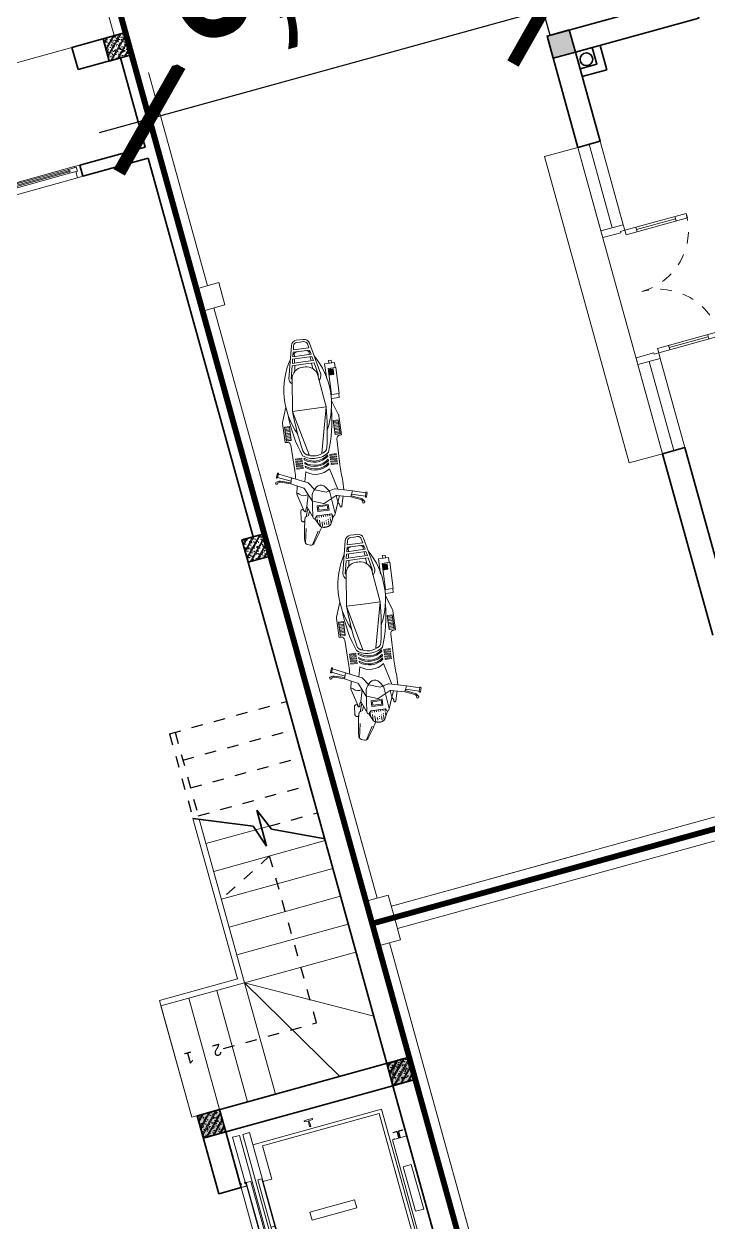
# Model space of a CAD drawing. Header units: metres. Extents: x 568336 to 569219, y 2065964 to 2066430.
# Drawn here: x 568538.59 to 568544.5, y 2066347.83 to 2066358.2 of the extents above; entities that cross this region are included whole.
import ezdxf

# ---------------------------------------------------------------- set-up
doc = ezdxf.new("R2010")
doc.units = ezdxf.units.M
for name, pattern in [('CENTER', [2, 1.25, -0.25, 0.25, -0.25]), ('DASHDOT2', [0.5, 0.25, -0.125, 0, -0.125]), ('HIDDEN', [0.375, 0.25, -0.125])]:
    doc.linetypes.add(name, pattern=pattern)
doc.layers.get('0').update_dxf_attribs({"linetype": 'CONTINUOUS'})
doc.layers.get('DEFPOINTS').update_dxf_attribs({"linetype": 'CONTINUOUS'})
for name, color, linetype, lineweight in [('-CENTER', 143, 'CENTER', 13), ('-CONCRETE', 1, 'CONTINUOUS', 35), ('-DIM', 9, 'CONTINUOUS', 13), ('-DOOR', 137, 'CONTINUOUS', 9), ('-FURNITURE', 46, 'CONTINUOUS', 9), ('-HATCH', 8, 'CONTINUOUS', 5), ('-LINE1', 7, 'CONTINUOUS', 18), ('-LINE2', 252, 'CONTINUOUS', 9), ('-STEEL1', 1, 'CONTINUOUS', 35), ('-TEXT', 7, 'CONTINUOUS', 15), ('-WALL', 4, 'CONTINUOUS', 35), ('text', 7, 'CONTINUOUS', 13)]:
    doc.layers.add(name, color=color, linetype=linetype, lineweight=lineweight)
doc.layers.add('-RANH GIOI LO DAT', color=12, linetype='CONTINUOUS')
doc.layers.add('1-NETMANH', color=8, linetype='CONTINUOUS')
doc.styles.add('KTHUOC', font='', dxfattribs={"width": 0.8})
doc.styles.add('vnavanth', font='', dxfattribs={"width": 0.8})
doc.styles.get('KTHUOC').set_extended_font_data('.VnArial NarrowH')
doc.styles.get('vnavanth').set_extended_font_data('.VnAvantH')
doc.dimstyles.new('tien', dxfattribs={"dimscale": 0, "dimtxt": 1.5, "dimasz": 0.75, "dimexe": 0.45, "dimexo": 0, "dimgap": 0.25, "dimtad": 1, "dimzin": 1, "dimtxsty": 'KTHUOC', "dimblk1": 'ARCHTICK', "dimblk2": 'ARCHTICK', "dimsah": 1, "dimcen": 1, "dimdle": 0.45, "dimclrd": 37, "dimclre": 37, "dimclrt": 7, "dimaunit": 1, "dimadec": 0, "dimazin": 0, "dimtfac": 1, "dimtix": 1, "dimtofl": 0, "dimtmove": 2, "dimatfit": 3, "dimldrblk": 'ARCHTICK', "dimfxl": 1, "dimtfill": 1, "dimtolj": 1, "dimtzin": 1, "dimarcsym": 0})

# ---------------------------------------------------------------- blocks, each defined once
blk = doc.blocks.new('M30-T1')
at = {"layer": '-LINE1', "ltscale": 10}
blk.add_lwpolyline([(203999.4457063675, -883553.7948188782), (204199.4457066059, -883553.7948191166), (204199.4457066059, -883353.7948191166), (203999.4457068443, -883353.7948188782)], close=True, dxfattribs=at)
at = {"layer": '-LINE1'}
for points in [[(203999.4457063675, -883453.7948188782), (199899.4457063675, -883453.7948186398)], [(204099.4457066059, -886858.2799303532), (204099.4457066059, -883553.7948188782)]]:
    blk.add_lwpolyline(points, dxfattribs=at)
at = {"layer": '-RANH GIOI LO DAT', "linetype": 'HIDDEN', "ltscale": 10, "const_width": 50.00000000000001}
blk.add_lwpolyline([(204199.4457058907, -903241.9539942741), (204199.4457066059, -883353.7948191166), (195199.4457066059, -883353.7948186398), (195199.4457066059, -903938.4568865299)], close=True, dxfattribs=at)
blk = doc.blocks.new('*U45')
for p, q in [((-1110.000000000007, 450.0000000000036), (-1150.000000000007, 450.0000000000036)), ((-1130.000000000007, 100), (-1130.000000000007, 450.0000000000036)), ((-89.99999999999997, 450.0000000000036), (-49.99999999999996, 450.0000000000036)), ((-70, 100), (-69.99999999999997, 450.0000000000036)), ((-1110.000000000007, 100), (-1150.000000000007, 100)), ((-90, 100), (-50, 100))]:
    blk.add_line(p, q)
for points in [[(-1150.000000000007, 0), (-1110.000000000007, 0), (-1110.000000000007, 550.0000000000036), (-1150.000000000007, 550.0000000000036)], [(-50, 0), (-90, 0), (-89.99999999999997, 550.0000000000036), (-49.99999999999996, 550.0000000000036)], [(-1200.000000000007, -200.0526511982753), (-1140.000000000007, -200.0526511982753), (-1140.000000000007, -40), (-1150.000000000007, -40), (-1150.000000000007, 0), (-1200.000000000007, 0)], [(0, -200.0526511982753), (-60, -200.0526511982753), (-60, -40), (-50, -40), (-50, 0), (0, 0)]]:
    blk.add_lwpolyline(points, close=True)
at = {"linetype": 'HIDDEN', "ltscale": 0.1}
for centre, radius, start, end in [((-1150.000000000894, -9.604186855958593e-10), 550.0000000010929, 7.0167092985349e-15, 89.99996073224847), ((-49.99999999985441, -2.328580127074637e-10), 550.0000000003703, 90.00003926775153, 180)]:
    blk.add_arc(centre, radius, start, end, dxfattribs=at)
blk = doc.blocks.new('A$C5C575821')
at = {"layer": '-CONCRETE'}
h = blk.add_hatch(color=256, dxfattribs=at)
h.dxf.hatch_style = 1
h.paths.add_polyline_path([(-0.00237559899687767, 200.0000000000146), (-0.00237559899687767, 1.455191522836685e-11), (199.9976244010031, 1.455191522836685e-11), (199.9976244010031, 200.0000000000146)])
blk.add_lwpolyline([(-0.00237559899687767, 1.455191522836685e-11), (199.9976244010031, 1.455191522836685e-11), (199.9976244010031, 200.0000000000146), (-0.00237559899687767, 200.0000000000146)], close=True, dxfattribs=at)
blk = doc.blocks.new('A$C49AC32B8')
h = blk.add_hatch()
h.set_pattern_fill('ANSI31', color=256, scale=100, angle=404.9999999999999, style=0)
h.set_pattern_definition([(90, (1628.178583184657, -139081.3939594029), (-12.5, 1.419760918143566e-15), [])])
h.paths.add_polyline_path([(-545.4389741411724, -149.292006695312), (-545.4389741411724, -106.7108410141846), (-667.4265335844539, -106.7108410141846), (-667.4265335844539, -149.292006695312)])
h.paths.add_polyline_path([(-545.4389741411724, 276.2662267598025), (-545.4389741411724, 318.84739244093), (-667.4265335844539, 318.84739244093), (-667.4265335844539, 276.2662267598025)])
h = blk.add_hatch()
h.set_pattern_fill('ANSI31', color=256, scale=150, angle=315, style=0)
h.set_pattern_definition([(2.19715477805175e-15, (1485.970044401409, -142180.9177466815), (1.685552167365288e-15, 18.75), [])])
edge = h.paths.add_edge_path()
edge.add_arc((142.4224115581892, 0.6785372878184717), 10, 291.0633923268034, 432.0495413373955)
edge.add_arc((142.4224115582474, 168.8768484580614), 10, 287.9504586626045, 428.9366076731966)
edge.add_arc((203.6383034269384, 62.78106710705833), 30.00000000000001, 298.7341714601648, 336.6847551905135)
edge.add_arc((203.6383034269384, 106.7743186388507), 30.00000000000001, 383.3152448094864, 421.2658285398352)
edge.add_line((152.140649993642, 3.03562059394244), (218.0606998045405, 36.47527909896962))
edge.add_line((152.1406499937002, 166.5197651519375), (218.0606998045405, 133.0801066469685))
edge.add_line((145.5043569476984, 10.19177083989416), (128.8174500554742, 17.6987576528154))
edge.add_line((128.8174500554742, 17.6987576528154), (128.8174500554742, 82.08632680154915))
edge.add_line((128.8174500554742, 146.4738959502829), (128.8174500554742, 82.08632680154915))
edge.add_line((145.5043569477566, 159.3636149059857), (128.8174500554742, 146.4738959502829))
edge.add_arc((152.5525625419978, 84.79817839308453), 85.62828520288406, 336.6847551905135, 359.9862926856208)
edge.add_arc((152.5525625419978, 84.75720735282448), 85.62828520288406, 360.0137073143792, 383.3152448094864)
for points in [[(-244.159068062756, 438.0154885223419, 0.9999999999999999), (-248.2430734565423, 447.1435167838754), (-248.2430734565423, 447.1435167838172), (-280.1911723719968, 432.8494979058269), (-280.191172372055, 432.8494979057687, 0.9999999999999999), (-276.1071669782104, 423.7214696442352)], [(-9.5493933444086, -301.3492301631959), (-41.6831618892902, -188.5098808552029), (6.508197082061088, -167.3083462980467), (6.50819708200288, -167.3083462980467), (-21.32710195719847, -52.13001471579264), (-21.32710195714026, -52.13001471590906, -0.2138118228335009), (-21.1106249995355, -43.95429530206093), (-21.1106249994773, -43.95429530194451), (32.24943819522741, 67.1463459651095), (32.24943819522741, 67.14634596525502, 0.2018820073483003), (32.63213920601993, 74.89595198751704), (32.63213920601993, 74.89595198757524), (0.3335099903924856, 163.635706436773), (0.3335099904506933, 163.6357064366857, 0.2018820073578288), (-4.941006723529426, 169.3262535986833), (-4.941006723471219, 169.3262535986541), (-117.2313022529415, 220.1350949946027), (-117.2313022528833, 220.1350949945445, -0.2138118228338068), (-122.6523843629111, 226.2589107138156), (-122.6523843629693, 226.2589107138447), (-175.3645126568445, 332.3828169244916), (-175.3645126568445, 332.3828169244916), (-225.9093191228749, 317.6473262168984), (-277.909165306628, 433.8704992542444)], [(-184.9648569262645, 329.5839975469389), (-210.7405260885425, 417.99816950694), (-210.7405260886007, 417.998169507202, -0.1192456420777983), (-211.3935427420947, 432.0919050858174), (-211.3935427420365, 432.0919050861376), (-207.3890161612944, 452.7946925294927)], [(-199.4700898697774, 441.0775953799712, 2.50980799952919), (-207.4947705015366, 452.2479588310925)], [(-199.4700898698356, 441.0775953800003), (-201.1160760876664, 432.5680994097311), (-201.1160760876664, 432.5680994094109, 0.1192456420777983), (-200.4630594342307, 418.4743638307955), (-200.4630594341725, 418.4743638305335), (-175.3645126568445, 332.3828169245207)], [(-839.1161323166743, 283.8315398601808), (-712.0490552992269, 328.9422595075557), (-712.0490552989941, 328.942259507643, -0.0854912519851607), (-702.0123332152434, 330.6709983080909), (-535.1100028215733, 330.6709983080909), (-535.1100028215733, 315.4303194140484), (-535.1100028215733, 315.4303194140484, 0.3895943333915547), (-507.6503770142735, 285.5380712724109), (-507.6503770143318, 285.5380712724109), (-284.794791265711, 280.8480463859269), (-284.7947912656527, 280.8480463859269, 0.03866847091787411), (-280.1616323773342, 280.8133793471025), (-280.1616323779745, 280.813379346986, 0.005074925713458879), (-209.8619974894391, 282.9773453654016)], [(-225.9093191228749, 317.6473262168984), (-162.9714295322483, 181.6710258228813), (-162.9714295321901, 181.6710258228231, 0.2138118228338068), (-157.5503474221041, 175.5472101035521), (-157.5503474222205, 175.5472101035812), (-95.35288718822994, 131.7055302272311), (-61.19221527737682, 37.84985551873615), (-80.65734545330633, -35.71457651995661), (-80.65734545336454, -35.71457652010213, 0.2138118228335009), (-80.8738224109693, -43.89029593395026), (-80.8738224110275, -43.89029593380474), (-41.6831618892902, -188.5098808552029)], [(-1029.577840318467, 202.1950865371145, 0.2183083330708893), (-1078.936857682973, 224.1723392448439), (-1078.936857682973, 224.1723392448439), (-1359.84450721895, 164.1840616499067), (-1359.844507219183, 164.1840616498775, 0.3538507973820654), (-1399.402375822741, 115.2865986083161), (-1399.402375822741, 84.7776928729545), (-1399.402375822741, 54.26878713759288, 0.3538507973820654), (-1359.844507219183, 5.371324096031458), (-1359.844507218892, 5.37132409597325), (-1078.936857682973, -54.61695349893489), (-1078.936857682973, -54.61695349893489, 0.2183083330708886), (-1029.577840318467, -32.63970079120554)], [(-593.7887365464412, 213.8443021384992, 0.2596598202058564), (-1245.081638271717, 188.6918557643476, 0.2596598202058564)], [(-402.7283814856492, 141.0837093855771, 0.3656845949585406), (-444.3441294179938, 190.3757403567834, 0.03571140310171705), (-794.4215751944284, 230.8127666064356), (-1072.863570921909, 196.9273672645322)], [(-765.275329157681, -103.7192062937429, 0.08051368885980273), (-402.7283814896073, -28.09464289808602), (-402.7283814852417, -28.09464289593234, 0.2011014502545712), (-366.2084507265536, 84.77769287321644), (-366.2084507265536, 84.77769287269257, 0.2011014502545712), (-402.7283814852417, 197.6500286418413), (-402.7283814896073, 197.650028643995, 0.08051368885980273), (-765.275329157681, 273.2745920396519)], [(-74.82972412576783, -66.19395128435644), (-259.4347668316041, -17.68836589147759), (-259.4347668309638, -17.68836589069178, 0.3366814697980669), (-259.4347668309638, 187.2437516366008), (-259.4347668316041, 187.2437516373575), (-175.7307194271416, 209.2372668718563)], [(-149.0084485098778, 279.3208638191682), (-78.08440959695145, 290.7099822685814), (73.50306051949156, 248.6645865442515, -1.090750680407592), (73.50306051949156, 233.6645865442515, 0.1743998105966915), (37.90123791768565, 219.8475148995749), (146.0164180370339, 178.2086820094373), (146.0164180370339, 178.2086820094373, -0.7066395085949505), (145.5043569477566, 159.3636149060148)], [(-64.00588333574706, 196.0517861466033, 0.3300081448799674), (-78.08440959636937, 272.1447489533275), (-78.08440959695145, 272.1447489538805, -0.7520152032123842), (-78.08440959695145, 290.7099822686105)], [(231.595225021505, 117.688358789379, 0.02427356090685839), (362.0954215740494, 200.5508618512067), (362.0954215572856, 200.5508618393324, 0.338505915077381), (372.9953940612904, 235.327339032443), (372.9953940612904, 235.3273390324139), (372.9953940612904, 235.327339032443), (364.1901978115493, 259.519416902458), (364.1901978116657, 259.5194169021961, 0.3385059150852406), (333.4864457959484, 279.1533767361361), (333.4864457957156, 279.153376736107, 0.03261255327653435), (128.1956704928598, 248.322794345946), (128.1956704932672, 248.3227943460333), (126.992315634765, 238.3752921921368), (52.51120247578365, 214.2207206594576)], [(159.8681022348756, 254.8789591541681, 0.6717681288467189), (145.1963268186955, 286.0945252760248), (145.1963268186955, 286.0945252760539), (69.65256078893435, 278.6991427001885), (69.65256078910897, 278.6991427002176, 0.7345421810748096), (70.7772663308715, 249.8378046483958)], [(-1280.337645180087, 160.711920374375, 0.1128449918186311), (-1300.029146350076, 120.7273152418893)], [(-1074.585206339281, 204.6506825882061), (-1072.863570921909, 196.9273672645613), (-1072.863570921618, 196.9273672645613, 0.3791726374951046), (-1160.783054605388, 97.65974351174009)], [(-414.5235872621124, -3.783458088862972, 0.3158788919891962), (-414.5235872621124, 173.3388438348302)], [(136.7749210996262, 181.7678967857901), (-58.42561328233569, 160.4536910950665), (-58.42561328152078, 160.4536910954157, 0.1148743773105328), (-118.0558324951271, 115.6357831898604), (-118.0558324946032, 115.6357831904716, 0.3636282567077921), (-118.0558324946032, 51.40330409635135), (-118.0558324950689, 51.40330409687522, 0.1174189023891587), (-56.91118434796226, 5.925817995313992)], [(152.140649993642, 3.03562059394244), (218.0606998045405, 36.47527909896962), (218.0606998043659, 36.47527909888231, 0.1671209598217696), (231.1885365830094, 50.90737126102249), (231.1885366118804, 50.90737124923544, 0.1020239280746679), (238.1808452944097, 84.77769287347837), (238.1808452944097, 84.77769287240153, 0.1020239280746679), (231.1885366118804, 118.6480144966736), (231.1885365830094, 118.6480144848574, 0.1671209598217697), (218.0606998043659, 133.0801066470267), (218.0606998045405, 133.0801066469685), (152.1406499937002, 166.5197651519375)], [(-1300.029146350076, 48.8280705039906, 0.1128449918186311), (-1280.337645180087, 8.843465371533966)], [(-1072.863570921618, -27.37198151865232, -0.3791726374951045), (-1160.783054605388, 71.89564223416892, 0.3791726374951045), (-1072.863570921618, -27.37198151865232), (-1072.863570921909, -27.37198151865232), (-1074.585206339281, -35.0952968422971)], [(-1072.863570921909, -27.37198151862322), (-794.4215751944284, -61.25738086052661), (-794.4215751947195, -61.25738086055571, 0.03571140310171787), (-444.3441294179938, -20.82035461087435), (-444.3441294187505, -20.82035461101987, 0.3656845949585406), (-402.7283814856492, 28.47167636033191)], [(-16.69012869455037, -71.31712110301669), (146.0164180369757, -8.653296263557422), (146.0164180369757, -8.653296263557422, 0.7066395085950298), (145.5043569477566, 10.19177083986506)], [(-1245.081638271658, -19.13647001846766, 0.2596598202058599), (-593.7887365464412, -44.28891639259018)], [(37.90123791774386, -50.29212915366588, 0.1743998105964548), (73.50306051949156, -64.1092007983425), (73.50306051949156, -64.1092007983425, -1.090750680407592), (73.50306051949156, -79.1092007983425), (73.50306051949156, -79.1092007983425), (-9.259304346662248, -102.0647681629234)], [(-61.17117457676795, -116.5961068007928), (-135.9304356086359, -117.2406186906919), (-135.9304356063658, -117.2406186908374, 0.01041692167366446), (-280.1616323779745, -111.2579936011061), (-280.1616323773342, -111.2579936011934, 0.03866847091787422), (-284.7947912656527, -111.2926606400179), (-284.794791265711, -111.2926606400179), (-507.6503770143318, -115.9826855265019), (-507.6503770142735, -115.9826855265019, 0.3895943333915547), (-535.1100028215733, -145.8749336681394), (-535.1100028215733, -145.8749336681394), (-535.1100028215733, -161.1156125621819), (-702.0123332152434, -161.1156125621819, -0.0854912519851608), (-712.0490552989941, -159.386873761734), (-712.0490552992269, -159.3868737616467), (-839.1161323166743, -114.2761541142718)], [(-2.645139715255937, -171.3353086117022), (34.44108641191269, -255.6327745035414), (34.44108641173807, -255.632774503134, 0.1192456420859139), (43.00012523776968, -266.8489533404827), (43.00012523776968, -266.8489533405409), (59.37526582679129, -280.1341485498015)], [(6.508197082061088, -167.3083462980467), (42.62017444285448, -249.3913322945773), (42.62017444267985, -249.3913322941698, 0.1192456420859139), (51.17921326865326, -260.6075111315185), (51.17921326871146, -260.6075111315768), (57.90991043866961, -266.0681436868217)], [(-11.95379919224069, -302.0339436207323, 0.9999999999999999), (-9.21494536238606, -311.6515670121189), (-9.21494536238606, -311.6515670121189), (24.44673650743789, -302.0655786075986), (24.4467365074961, -302.0655786075986, 0.9999999999999999), (21.70788267764146, -292.447955216212)], [(58.94281965497066, -279.7833038178687, 2.509807999542432), (57.90991043866961, -266.0681436867926)]]:
    blk.add_lwpolyline(points, format="xyb")
for points in [[(-276.1071669782687, 423.7214696442643), (-244.159068062756, 438.0154885222837)], [(-196.8357528106717, 326.1232369223544), (-246.441075128183, 436.9944871738953)], [(-402.7283814856492, 28.47167636033191), (-794.4215751944284, -61.25738086052661), (-794.4215751944284, -61.25738086052661), (-794.4215751944284, 84.7776928729545), (-794.4215751944284, 230.8127666064356), (-794.4215751944284, 230.8127666064356), (-402.7283814856492, 141.0837093855771)], [(37.90123791768565, 219.8475148995458), (-61.08615448823548, 194.7306742966284)], [(81.54344864320592, 203.0394152659392), (117.9918543671083, 217.4488701617338), (126.992315634765, 238.3752921921368)], [(227.0600909732457, 252.5364712025439), (352.1614275738539, 274.5330976555524)], [(263.4590867581137, 152.5310521924221), (373.4314294268552, 216.0942478524921)], [(-1261.95474663921, 150.8000162802455), (-1289.092979644978, 148.0599104591929)], [(-1205.695137299335, 156.4804628667298), (-1241.95474663921, 152.8193856477556)], [(-1074.760005124524, 204.6133540281844), (-1185.695137299335, 180.922979220235), (-1185.695137299335, 84.7776928729545), (-1185.695137299335, -11.36759347432599), (-1074.760005124524, -35.0579682822754)], [(-1136.037692900194, 163.51366833875), (-1185.695137299335, 158.499832234269)], [(145.5043569477566, 159.3636149059857), (128.8174500554742, 146.4738959502829), (128.8174500554742, 82.08632680154915), (128.8174500554742, 17.6987576528154), (145.5043569476984, 10.19177083989416)], [(-1261.95474663921, 18.75536946566353), (-1289.092979644978, 21.4954752867161)], [(-1205.695137299335, 13.07492287917921), (-1241.95474663921, 16.73600009815345)], [(-1136.037692900194, 6.041717407159013), (-1185.695137299335, 11.05555351164003)], [(-58.42561328233569, 6.379570338012854), (131.2681746335875, -14.33334638989254)], [(-1121.193398937321, -185.0864796404094), (-1164.502061909909, -185.0864796404094), (-1164.502061909909, -99.16178400161516), (-1030.890493620216, -99.16178400161516)], [(37.90123791768565, -50.29212915363678), (-21.1106249994773, -43.95429530194451)], [(-858.5580480475619, -115.6734909612751), (-858.5580480475619, -185.0864796404094), (-892.0294821686985, -185.0864796404094)], [(-13.96330759194097, -176.3146769566119), (19.30347682975116, -293.1326686736611)], [(-11.95379919224069, -302.0339436207614), (21.70788267758326, -292.4479552161829)]]:
    blk.add_lwpolyline(points)
for points in [[(-667.4265335844539, 318.84739244093), (-667.4265335844539, 276.2662267598025), (-545.4389741411724, 276.2662267598025), (-545.4389741411724, 318.84739244093)], [(-381.7948602306715, 206.9338385699193), (-381.7948602306715, 261.7011481823101), (-372.9670849182003, 261.7011481823101), (-372.9670849182003, 206.9338385699193)], [(-361.7948602306715, 206.9338385699193), (-361.7948602306715, 261.7011481823101), (-352.9670849182003, 261.7011481823101), (-352.9670849182003, 206.9338385699193)], [(-341.7948602306715, 206.9338385699193), (-341.7948602306715, 261.7011481823101), (-332.9670849182003, 261.7011481823101), (-332.9670849182003, 206.9338385699193)], [(-321.7948602306715, 206.9338385699193), (-321.7948602306715, 261.7011481823101), (-312.9670849182003, 261.7011481823101), (-312.9670849182003, 206.9338385699193)], [(-301.7948602306715, 206.9338385699193), (-301.7948602306715, 261.7011481823101), (-292.9670849182003, 261.7011481823101), (-292.9670849182003, 206.9338385699193)], [(-1261.95474663921, 164.6376177432066), (-1300.029146350251, 156.5067688222443), (-1300.029146350251, 84.7776928729545), (-1300.029146350251, 13.04861692366467), (-1300.029146350251, 13.04861692366467), (-1261.95474663921, 4.91776800270236), (-1261.95474663921, 84.7776928729545)], [(-1241.95474663921, 168.9086497135977), (-1241.95474663921, 84.7776928729545), (-1241.95474663921, 0.6467360323113098), (-1241.95474663921, 0.646736032282206), (-1205.695137299335, -7.096561503934936), (-1205.695137299335, -7.096561503934936), (-1205.695137299335, 84.7776928729545), (-1205.695137299335, 176.6519472498439), (-1205.695137299335, 176.6519472498439)], [(94.89089080263511, 131.9951299828645), (94.89089080263511, 34.83813145021486), (44.47260841165553, 34.83813145021486), (44.47260841165553, 131.9951299828645)], [(84.89089080263511, 121.9951299828645), (84.89089080263511, 44.83813145027307), (54.47260841165553, 44.83813145021486), (54.47260841165553, 121.9951299828354)], [(-1160.783054605388, 84.7776928729254), (-1160.783054605388, 97.65974351174009)], [(-1160.783054605388, 84.77769287298361), (-1160.783054605388, 71.89564223416892)], [(-381.7948602306715, -37.37845282401031), (-381.7948602306715, -92.14576243640113), (-372.9670849182003, -92.14576243640113), (-372.9670849182003, -37.37845282401031)], [(-361.7948602306715, -37.37845282401031), (-361.7948602306715, -92.14576243640113), (-352.9670849182003, -92.14576243640113), (-352.9670849182003, -37.37845282401031)], [(-341.7948602306715, -37.37845282401031), (-341.7948602306715, -92.14576243640113), (-332.9670849182003, -92.14576243640113), (-332.9670849182003, -37.37845282401031)], [(-321.7948602306715, -37.37845282401031), (-321.7948602306715, -92.14576243640113), (-312.9670849182003, -92.14576243640113), (-312.9670849182003, -37.37845282401031)], [(-301.7948602306715, -37.37845282401031), (-301.7948602306715, -92.14576243640113), (-292.9670849182003, -92.14576243640113), (-292.9670849182003, -37.37845282401031)], [(-1164.502061909909, -135.36604006989), (-1164.502061909909, -160.7762134565164), (-1188.362174022855, -160.7762134565164), (-1188.362174022855, -135.36604006989)], [(-892.0294821686985, -190.35885172505), (-892.0294821686985, -123.4704870539026), (-1121.193398937321, -123.4704870539026), (-1121.193398937321, -190.35885172505)], [(-1110.542459351738, -130.475840632851), (-1110.542459351738, -138.1656926211035), (-1063.159178563248, -138.1656926211035), (-1063.159178563248, -130.475840632851)], [(-1110.542459351738, -144.5738275319636), (-1110.542459351738, -152.2636795202161), (-1063.159178563248, -152.2636795202161), (-1063.159178563248, -144.5738275319636)], [(-1110.542459351738, -159.3126166602779), (-1110.542459351738, -167.0024686485303), (-1063.159178563248, -167.0024686485303), (-1063.159178563248, -159.3126166602779)], [(-667.4265335844539, -149.292006695021), (-667.4265335844539, -106.7108410138935), (-545.4389741411724, -106.7108410138935), (-545.4389741411724, -149.292006695021)]]:
    blk.add_lwpolyline(points, close=True)
for points in [[(-1379.402375822741, 115.2865986083161), (-1379.402375822741, 84.7776928729545), (-1379.402375822741, 54.26878713759288), (-1379.402375822741, 54.26878713759288, 0.3538507973820654), (-1355.667654660618, 24.93030931266185), (-1355.667654660443, 24.93030931263274), (-1320.029146350251, 17.31964889405572), (-1320.029146350251, 17.31964889408482), (-1320.029146350251, 84.7776928729545), (-1320.029146350251, 152.2357368518242), (-1320.029146350251, 152.2357368518533), (-1355.667654660501, 144.6250764332472), (-1355.667654660618, 144.6250764332472, 0.3538507973820654)], [(-366.497982140776, 187.2437516373866), (-379.290811436862, 187.2437516373866), (-379.2908114365709, 187.2437516370082, -0.3639376103180927), (-379.2908114365709, -17.68836589112834), (-379.290811436862, -17.68836589147759), (-366.497982140776, -17.68836589147759), (-366.4979821401939, -17.68836589069178, 0.3366814697980669)], [(-328.9318847626273, 187.2437516373866), (-341.7247140586551, 187.2437516373866), (-341.724714058364, 187.2437516370082, -0.3639376103180927), (-341.724714058364, -17.68836589112834), (-341.7247140587133, -17.68836589147759), (-328.9318847626273, -17.68836589147759), (-328.9318847620452, -17.68836589069178, 0.3366814697980669)], [(-310.7327410916623, 187.2437516373866), (-297.9399117956345, 187.2437516373866), (-297.9399117949943, 187.2437516366008, -0.3366814697980669), (-297.9399117949943, -17.68836589069178), (-297.9399117956345, -17.68836589147759), (-310.7327410916623, -17.68836589147759), (-310.7327410913713, -17.68836589112834, 0.3639376103180927)]]:
    blk.add_lwpolyline(points, format="xyb", close=True)
blk = doc.blocks.new('M31-T1')
at = {"layer": '-CONCRETE'}
blk.add_circle((201748.5431418419, -954143.2818973064, 5.665168574990761e-09), 55, dxfattribs=at)
at = {"layer": '-DOOR'}
blk.add_line((198283.3218111992, -953868.6390688419), (201033.3218114376, -953868.7092707157), dxfattribs=at)
for points in [[(198283.3218114376, -953868.6917202473), (199083.3218114376, -953868.6917202473), (199083.3218114376, -954068.6390688419), (198283.3218111992, -954068.6390688419)], [(200283.3218111992, -953868.6917202473), (201033.3218111992, -953868.6917202473), (201033.3218111992, -954068.6390688419), (200283.3218111992, -954068.6390688419)]]:
    blk.add_lwpolyline(points, close=True, dxfattribs=at)
for points in [[(198283.3218111992, -953968.6653945446), (199083.3218111992, -953968.6653945446)], [(200283.3218114376, -953968.6653945446), (201033.3218111992, -953968.6653945446)]]:
    blk.add_lwpolyline(points, dxfattribs=at)
at = {"layer": '-LINE1', "ltscale": 10}
for points in [[(195033.3218111992, -950564.1539568901), (195233.3218111992, -950564.1539568901), (195233.3218114376, -950364.1539568901), (195033.3218111992, -950364.1539568901)], [(200533.3218114376, -950564.1539571285), (200733.3218114376, -950564.1539571285), (200733.3218111992, -950364.1539571285), (200533.3218111992, -950364.153957367)]]:
    blk.add_lwpolyline(points, close=True, dxfattribs=at)
at = {"layer": '-LINE1'}
for points in [[(200533.3218111992, -950464.1539571285), (195233.3218114376, -950464.1539571285)], [(205833.3218111992, -950464.153957367), (200733.3218114376, -950464.1539571285)], [(195133.3218111992, -950564.1539568901), (195133.3218111992, -952291.9523704052)], [(201033.3218114376, -953868.7092707157), (201033.3218111992, -953568.7092707157), (198283.3218111992, -953568.7092707157), (198283.3218114376, -953868.568867445)]]:
    blk.add_lwpolyline(points, dxfattribs=at)
at = {"layer": '-LINE1', "linetype": 'Continuous', "ltscale": 10}
for points in [[(195233.3218114376, -950464.1539571285), (200533.3218114376, -950464.1539568901)], [(200733.3218114376, -950464.1539568901), (205833.3218111992, -950464.1539568901)], [(195133.3218111992, -953868.6390688419), (195133.3218111992, -950564.1539568901)]]:
    blk.add_lwpolyline(points, dxfattribs=at)
at = {"layer": '-RANH GIOI LO DAT', "linetype": 'HIDDEN', "ltscale": 10, "const_width": 50}
blk.add_lwpolyline([(201048.2276158333, -969786.8243229389), (206033.3218114376, -964401.0318200588), (206033.3218111992, -950364.1539571285), (195033.3218111992, -950364.1539568901), (195033.3218111992, -970252.3131330013)], close=True, dxfattribs=at)
at = {"layer": '-WALL'}
for p, q in [((196653.3218114376, -953868.6390688419), (198283.3218111992, -953868.6390688419)), ((198283.3218111992, -954068.6390688419), (198283.3218111992, -953868.6390688419)), ((201033.3218111992, -953868.6390688419), (202033.3218111992, -953868.6390688419)), ((201033.3218111992, -953868.6390688419), (201033.3218111992, -954068.6390688419)), ((196933.398337841, -954068.6390688419), (198283.3218111992, -954068.6390688419)), ((201033.3218111992, -954068.6390688419), (201833.3218111992, -954068.6390688419)), ((201613.3218111992, -954288.6390688419), (201613.3218111992, -954068.6390688419)), ((201683.3218114376, -954218.6390688419), (201683.3218111992, -954068.6390688419)), ((201683.3218114376, -954218.6390688419), (201833.3218111992, -954218.6390688419)), ((201613.3218111992, -954288.6390688419), (201833.3218111992, -954288.6390688419))]:
    blk.add_line(p, q, dxfattribs=at)
blk.add_lwpolyline([(201833.3420529366, -954068.6390688419), (201833.443261385, -955174.1712815762), (202033.443261385, -955174.1712844372), (202033.3218111992, -953868.6390688419)], dxfattribs=at)
blk.add_lwpolyline([(201833.3218111992, -954218.6390688419), (201833.3218111992, -954068.6390688419), (201683.3218111992, -954068.6390688419), (201683.3218114376, -954218.6390688419)], close=True, dxfattribs=at)
at = {"layer": '-DOOR', "rotation": 180}
blk.add_blockref('*U45', (199083.3218114376, -954068.7092707157), dxfattribs=at)
at = {"layer": '-FURNITURE', "xscale": -0.9999999999999999, "rotation": 352.3453467381116}
for p in [(196920.6442468166, -951005.205697298), (198671.0163598061, -951005.205697298)]:
    blk.add_blockref('A$C49AC32B8', p, dxfattribs=at)
at = {"layer": '-WALL', "xscale": -1}
blk.add_blockref('A$C5C575821', (202033.3194355965, -954068.6390712261), dxfattribs=at)
blk = doc.blocks.new('_ArchTick')
at = {"color": 0, "linetype": 'ByBlock', "const_width": 0.15}
blk.add_lwpolyline([(-0.5, -0.5), (0.5, 0.5)], dxfattribs=at)
blk = doc.blocks.new('*D155')
at = {"color": 37, "lineweight": -2, "transparency": 16777216}
for p, q in [((568543.1369441748, 2066358.098909273), (568542.9573020877, 2066358.748465758)), ((568543.5109707324, 2066358.434696685), (568539.2386932506, 2066357.253150721)), ((568539.7321044116, 2066357.15726288), (568539.5524623245, 2066357.806819365))]:
    blk.add_line(p, q, dxfattribs=at)
at = {"layer": 'DEFPOINTS', "color": 0, "transparency": 16777216}
for p in [(568543.1369441748, 2066358.098909273), (568539.67241211, 2066357.373100506), (568539.7321044116, 2066357.15726288)]:
    blk.add_point(p, dxfattribs=at)
at = {"color": 37, "lineweight": -2, "transparency": 16777216, "xscale": 0.75, "yscale": 0.75, "zscale": 0.75}
for p, rotation in [((568543.0772518732, 2066358.314746899), 15.45937634042978), ((568539.67241211, 2066357.373100506), 195.4593763404298)]:
    blk.add_blockref('_ArchTick', p, dxfattribs=dict(at, rotation=rotation))
at = {"color": 7, "transparency": 16777216, "insert": (568541.0679118189, 2066358.953696985), "char_height": 1.5, "attachment_point": 5, "rotation": 15.459376340429811, "style": 'KTHUOC', "bg_fill": 3, "box_fill_scale": 1.1, "bg_fill_color": 256, "bg_fill_true_color": 13158600, "bg_fill_transparency": 0}
blk.add_mtext('\\A1;3,53 ', dxfattribs=at)
blk = doc.blocks.new('X-5M-DH-2-CORE$0$A$C75E80C28')
at = {"layer": '-LINE2', "linetype": 'Continuous', "ltscale": 2}
for p, q in [((-510.0000099998433, -21.5000000000291), (-510.0000099998579, -50.60000000000582)), ((-506.8000099998899, -21.5000000000291), (-510.0000099998433, -21.5000000000291)), ((-510.0000099998579, -108.5000000000291), (-510.0000099998433, -79.39999999999418)), ((-506.8000099998899, -21.5000000000291), (-506.8000099999044, -50.60000000000582)), ((-506.8000099999044, -108.5000000000291), (-506.8000099998899, -79.39999999999418)), ((-456.2000100000296, -56.79999999998836), (-500.6000099999364, -56.80000000001746)), ((-456.2000100000441, -60), (-500.600009999951, -60.0000000000291)), ((-456.2000100000296, -70), (-500.6000099999364, -70.0000000000291)), ((-456.2000100000296, -73.19999999995343), (-500.6000099999364, -73.19999999998254)), ((-453.2000100000441, -63), (-453.2000100000296, -67)), ((-450.0000099998579, -63), (-450.0000099998433, -67)), ((450.0000100000616, -63), (450.0000100000761, -67)), ((453.200010000015, -63), (453.2000100000296, -67)), ((456.2000100000296, -56.79999999998836), (500.6000100000529, -56.79999999998836)), ((456.200010000015, -60), (500.6000100000383, -60)), ((456.2000100000296, -70), (500.6000100000529, -70)), ((456.2000100000296, -73.19999999995343), (500.6000100000529, -73.19999999995343)), ((506.8000100001227, -21.5), (510.0000100000761, -21.5)), ((506.8000100001227, -21.5), (506.8000100001082, -50.59999999997672)), ((506.8000100001227, -108.5), (506.8000100001227, -79.39999999996508)), ((510.0000100000761, -21.5), (510.0000100000616, -50.59999999997672)), ((510.0000100000761, -108.5), (510.0000100000761, -79.39999999996508)), ((-731.0000002632733, -148.9999999649008), (730.9999997367267, -148.9999999649299)), ((-731.0000002698944, -1304.999999934109), (-731.0000002632733, -148.9999999649008)), ((-700.0000002632733, -178.9999999649008), (699.9999997367267, -178.9999999649299)), ((-700.0000002699089, -1224.999999934109), (-700.0000002632733, -178.9999999649008)), ((-556.8000102631631, -112.4999999912397), (-560.0000102631166, -112.4999999912397)), ((456.800009736864, -112.4999999912397), (460.0000097368174, -112.4999999912397)), ((699.9999997300911, -1224.999999934109), (699.9999997367267, -178.9999999649299)), ((730.9999997301056, -1304.999999934109), (730.9999997367267, -148.9999999649299)), ((-700.0000002699089, -1224.999999934109), (-400.0000002699089, -1224.999999934138)), ((-400.0000002698944, -1304.999999934138), (-400.0000002699089, -1224.999999934138)), ((699.9999997300911, -1224.999999934109), (399.9999997300911, -1224.999999934109)), ((399.9999997301056, -1304.999999934109), (399.9999997300911, -1224.999999934109)), ((839.9999997301056, -1304.999999934109), (-840.0000002698944, -1304.999999934109)), ((-840.0000002698944, -1364.999999934109), (-840.0000002698944, -1304.999999934109)), ((424.9999997301056, -1308.999999934109), (-425.0000002698944, -1308.999999934109)), ((-425.0000002699089, -1342.999999934109), (-425.0000002698944, -1308.999999934109)), ((424.9999997300911, -1342.999999934109), (-425.0000002699089, -1342.999999934109)), ((-2.6989437174052e-07, -1308.999999934109), (-2.699089236557484e-07, -1342.999999934109)), ((424.9999997300911, -1342.999999934109), (424.9999997301056, -1308.999999934109)), ((839.9999997301056, -1364.999999934109), (839.9999997301056, -1304.999999934109)), ((839.9999997301056, -1364.999999934109), (-840.0000002698944, -1364.999999934109)), ((839.9999997301056, -1394.999999934109), (-840.0000002698944, -1394.999999934109)), ((-840.0000002698944, -1394.999999934109), (-840.0000002698944, -1454.999999934109)), ((-435.0000002698944, -1449.999999934109), (-435.0000002699089, -1459.999999934109)), ((-435.0000002698944, -1449.999999934109), (-400.0000002698944, -1449.999999934138)), ((429.9999997300911, -1405.999999934138), (-430.0000002699089, -1405.999999934109)), ((-430.0000002699089, -1405.999999934109), (-430.0000002698944, -1445.999999934109)), ((429.9999997301056, -1445.999999934138), (-430.0000002698944, -1445.999999934109)), ((399.9999997301056, -1449.999999934109), (-400.0000002698944, -1449.999999934138)), ((-400.0000002698944, -1449.999999934138), (-400.0000002698653, -1499.999999934138)), ((-2.699089236557484e-07, -1405.999999934109), (-2.6989437174052e-07, -1445.999999934109)), ((399.9999997301056, -1449.999999934109), (399.9999997301347, -1499.999999934109)), ((434.9999997301056, -1449.999999934109), (399.9999997301056, -1449.999999934109)), ((429.9999997300911, -1405.999999934138), (429.9999997301056, -1445.999999934138)), ((434.9999997301056, -1449.999999934109), (434.9999997301056, -1459.999999934109)), ((839.9999997301056, -1394.999999934109), (839.9999997301056, -1454.999999934109)), ((-840.0000002698944, -1454.999999934109), (-435.0000002698944, -1454.999999934109)), ((-435.0000002699089, -1459.999999934109), (-425.0000002699089, -1459.999999934109)), ((-435.0000002698653, -1489.999999934109), (-435.0000002698653, -1499.999999934109)), ((-435.0000002698653, -1489.999999934109), (-425.0000002698653, -1489.999999934109)), ((-435.0000002698653, -1499.999999934109), (-400.0000002698653, -1499.999999934138)), ((-433.4000002698012, -1451.599999934086), (-433.4000002698012, -1458.399999934074)), ((-433.4000002698012, -1451.599999934086), (-401.6000002697547, -1451.599999934086)), ((-433.4000002698012, -1458.399999934074), (-425.0000002698944, -1458.399999934074)), ((-433.4000002697721, -1491.599999934086), (-433.4000002697721, -1498.399999934074)), ((-433.4000002697721, -1491.599999934086), (-425.0000002698653, -1491.599999934086)), ((-433.4000002697721, -1498.399999934074), (-401.6000002697256, -1498.399999934074)), ((-425.0000002698944, -1458.399999934074), (-425.0000002699089, -1459.999999934109)), ((-425.0000002698653, -1489.999999934109), (-425.0000002698653, -1491.599999934086)), ((-401.6000002697547, -1451.599999934086), (-401.6000002697256, -1498.399999934074)), ((434.9999997301347, -1499.999999934109), (399.9999997301347, -1499.999999934109)), ((401.5999997301988, -1451.599999934086), (401.5999997302279, -1498.399999934074)), ((433.3999997302453, -1451.599999934086), (401.5999997301988, -1451.599999934086)), ((433.3999997302744, -1498.399999934074), (401.5999997302279, -1498.399999934074)), ((433.3999997302453, -1458.399999934074), (424.9999997301056, -1458.399999934074)), ((424.9999997301056, -1458.399999934074), (424.9999997301056, -1459.999999934109)), ((434.9999997301056, -1459.999999934109), (424.9999997301056, -1459.999999934109)), ((424.9999997301347, -1489.999999934109), (424.9999997301347, -1491.599999934086)), ((434.9999997301347, -1489.999999934109), (424.9999997301347, -1489.999999934109)), ((433.3999997302744, -1491.599999934086), (424.9999997301347, -1491.599999934086)), ((433.3999997302453, -1451.599999934086), (433.3999997302453, -1458.399999934074)), ((433.3999997302744, -1491.599999934086), (433.3999997302744, -1498.399999934074)), ((839.9999997301056, -1454.999999934109), (434.9999997301056, -1454.999999934109)), ((434.9999997301347, -1489.999999934109), (434.9999997301347, -1499.999999934109))]:
    blk.add_line(p, q, dxfattribs=at)
for points in [[(-450.0000000000146, 0), (-450, -130), (450, -130), (449.9999999999854, 0)], [(-200, -29), (200.0000000001164, -29), (200.0000000001164, -101), (-200, -101)], [(-36.0000002632587, -583.9999999649008), (35.9999997367413, -583.9999999649008), (35.99999973675585, -983.9999999649008), (-36.00000026324415, -983.9999999649008)]]:
    blk.add_lwpolyline(points, close=True, dxfattribs=at)
for points in [[(-780.0000002632587, -788.9999999649008), (-751.0000002632587, -788.9999999649299, 0.414213562373095), (-750.0000002632733, -787.9999999649008), (-750.0000002632587, -783.9999999649008), (-750.0000002632587, -779.9999999649008, 0.414213562373095), (-751.0000002632733, -778.9999999649299), (-780.0000002632733, -778.9999999649881, -0.2569775838576673), (-784.1207396915852, -781.9399999648449), (-797.9000002631656, -781.939999964874, -0.414213562373095), (-800.9000002631656, -778.939999964874), (-804.0000002632587, -749.4999999649008, 0.414213562373095), (-807.0000002632587, -746.4999999649008), (-812.0000002632587, -746.4999999649008), (-812.0000002632587, -783.9999999649008), (-812.0000002632587, -821.4999999649008), (-807.0000002632587, -821.4999999649008, 0.414213562373095), (-804.0000002632587, -818.4999999649008), (-800.9000002631656, -789.0599999648693, -0.414213562373095), (-797.9000002631656, -786.0599999648693), (-784.1207396915852, -786.0599999648402, -0.2569775838576673), (-780.0000002632587, -788.9999999647553)], [(779.9999997367413, -788.9999999649299), (750.9999997367413, -788.9999999649008, -0.414213562373095), (749.9999997367267, -787.9999999649299), (749.9999997367413, -783.9999999649299), (749.9999997367413, -779.9999999649299, -0.414213562373095), (750.9999997367267, -778.9999999649008), (779.9999997368432, -778.9999999650172, 0.2569775838576673), (784.1207391653006, -781.939999964874), (797.899999736881, -781.9399999648449, 0.414213562373095), (800.899999736881, -778.9399999648449), (803.9999997367413, -749.4999999649008, -0.414213562373095), (806.9999997367413, -746.4999999649008), (811.9999997367413, -746.4999999649008), (811.9999997367413, -783.9999999649008), (811.9999997367413, -821.4999999649008), (806.9999997367413, -821.4999999649008, -0.414213562373095), (803.9999997367413, -818.4999999649008), (800.899999736881, -789.0599999648402, 0.414213562373095), (797.899999736881, -786.0599999648402), (784.1207391653006, -786.0599999648693, 0.2569775838576672), (779.9999997368577, -788.9999999647844)]]:
    blk.add_lwpolyline(points, format="xyb", dxfattribs=at)
for centre, radius, start, end in [((-500.600009999951, -50.60000000000582), 9.400000000001475, 180, 270), ((-500.6000099999364, -79.39999999999418), 9.399999999997844, 90, 180), ((-500.600009999951, -50.60000000000582), 6.200000000004374, 180, 270), ((-500.6000099999364, -79.39999999999418), 6.19999999999734, 90, 180), ((-456.2000100000441, -63), 6.19999999999713, 0, 90), ((-456.2000100000441, -63), 3.000000000000045, 0, 90), ((-456.2000100000296, -67), 6.20000000000076, 270, 0), ((-456.2000100000296, -67), 2.999999999999834, 270, 0), ((456.200010000015, -63), 6.19999999999713, 90, 180), ((456.2000100000296, -67), 6.20000000000076, 180, 270), ((456.200010000015, -63), 3.000000000000045, 90, 180), ((456.2000100000296, -67), 2.999999999999834, 180, 270), ((500.6000100000383, -50.59999999997672), 6.200000000004374, 270, 0), ((500.6000100000383, -50.59999999997672), 9.400000000001475, 270, 0), ((500.6000100000529, -79.39999999996508), 9.399999999997844, 0, 90), ((500.6000100000529, -79.39999999996508), 6.19999999999734, 0, 90)]:
    blk.add_arc(centre, radius, start, end, dxfattribs=at)
blk = doc.blocks.new('A$C3F71457E')
at = {"layer": '-CONCRETE'}
blk.add_lwpolyline([(-8.760252967476845e-09, -100.0000002632005), (0, 400), (-1500, 400.0000000000582), (-1500.00000001755, -1399.999999999942), (-1.754960976541042e-08, -1400), (-7.895869202911854e-08, -900.0000002632005), (199.9999999912397, -900.0000002982852), (199.9999999824504, -1600), (-1700.00000001755, -1600), (-1700, 600), (200, 600), (199.9999999912397, -100.0000002982852), (6.140908226370811e-08, -100.0000002632005)], dxfattribs=at)
at = {"layer": '-LINE1'}
blk.add_line((-7.895869202911854e-08, -900.0000002632005), (-8.760252967476845e-09, -100.0000002632005), dxfattribs=at)
at = {"layer": '-WALL'}
for p in [(-1699.997624401003, 399.9999999999854), (0.00237559899687767, 399.9999999999854), (-1699.997624401081, -1599.999999999959), (0.002375601565972829, -1600.000000021305)]:
    blk.add_blockref('A$C5C575821', p, dxfattribs=at)
at = {"color": 2, "rotation": 90}
blk.add_blockref('X-5M-DH-2-CORE$0$A$C75E80C28', (-1500.00000000876, -499.9999999999418), dxfattribs=at)
blk = doc.blocks.new('A$Cf949713d')
at = {"layer": '-LINE1', "lineweight": 18}
for p, q in [((4.101713756797835, 3250.000324489571), (4.071269666601438, 1250.000324200024)), ((1004.08159186726, 2250.000324489571), (4.052242110366933, 2250.000324489571)), ((1004.081591867027, 2000.000324489643), (4.052242110134102, 2000.000324489643)), ((1004.081591867493, 1750.000324489643), (4.052242110599764, 1750.000324489643)), ((1004.081591867493, 1500.000324489643), (4.052242110599764, 1500.000324489643)), ((1004.081591867493, 1250.000324489658), (4.052242110599764, 1250.000324489658)), ((1004.081591867493, 1000.000324489658), (438.5074325119203, 1000.000324489658))]:
    blk.add_line(p, q, dxfattribs=at)
at = {"layer": '-LINE1'}
for p, q in [((1753.654815993912, 3250.000324489571), (4.101713756797835, 3250.000324489571)), ((1004.08159186726, 2250.000324489578), (426.7313226789993, 3250.000324488647)), ((1004.08159186726, 3250.000324489578), (1004.08159186726, 2250.000324489578)), ((1253.93933324283, 2250.000324489578), (1253.93933324283, 3250.000324489578)), ((1253.93933324283, 3250.000324489578), (1253.93933324283, 2250.000324489578)), ((1503.7970746184, 2250.000324489578), (1503.7970746184, 3250.000324489578)), ((1503.7970746184, 3250.000324489578), (1503.797074618342, 2250.000324489585)), ((1753.654815993912, 2250.000324489578), (1753.654815993912, 3250.000324489578)), ((1753.654815993912, 3250.000324489571), (1753.654815993854, 2200.000324489571)), ((1004.08159186726, 2250.000324489578), (4.101713756943354, 2827.338976301369)), ((1004.081591866707, 780.1918206954942), (1004.08159186726, 2250.000324489571)), ((1004.08159186726, 2250.000324489571), (1753.654815993854, 2250.000324489571)), ((1054.08159186726, 2200.000324489571), (1054.081591867143, 759.1871894446376)), ((1054.08159186726, 2200.000324489571), (1753.654815993854, 2200.000324489571))]:
    blk.add_line(p, q, dxfattribs=at)
at = {"layer": '-WALL'}
for p, q in [((425.7637618370354, 1031.581816884347), (0.0003850747598335147, 1235.290601278452)), ((504.7281945508439, 1160.155448393089), (503.4056394263171, 839.1689376479553)), ((570.4268913173582, 962.3669621986701), (504.7281945508439, 1160.155448393089)), ((503.4056394263171, 839.1689376479553), (425.7637618370354, 1031.581816884347)), ((1054.081591867143, 759.1871894446376), (570.4268913173582, 962.3669621986701))]:
    blk.add_line(p, q, dxfattribs=at)
at = {"layer": '1-NETMANH', "linetype": 'DASHDOT2'}
for p, q in [((4.071016107860487, 1233.342985901632), (4.052242110221414, 0.00032448965794174)), ((438.5074325119203, 1000.000324489658), (4.052242110599764, 1000.000324489658)), ((1004.081591868104, 750.0003244896579), (4.052242111210944, 750.0003244896579)), ((1004.081591866416, 0.00032448965794174), (1004.081591866707, 780.1918206954942)), ((1054.081591867056, 0.00032448965794174), (1054.081591867143, 759.1871894446449)), ((1004.081591868715, 500.0003244896579), (4.052242111822125, 500.0003244896579)), ((1004.081591867231, 250.0003244896579), (4.052242110337829, 250.0003244896579)), ((1054.081591867056, 0.00032448965794174), (4.052242110221414, 0.00032448965794174))]:
    blk.add_line(p, q, dxfattribs=at)
blk.add_lwpolyline([(1331.125210567086, 2750.240522766566), (496.2588641860057, 2750.240522766566), (501.8692660082306, 1250.000324489658), (501.8692660082306, 1250.000324489658), (1004.081591866794, 1500.000324489643), (1004.081591866794, 1500.000324489643)], dxfattribs=at)
at = {"layer": '-TEXT', "color": 2, "style": 'vnavanth'}
for s, p in [('2', (1350.618914397666, 2697.735181333082)), ('1', (1600.476655773178, 2697.735181333082))]:
    blk.add_text(s, height=99.97959496000885, dxfattribs=at).set_placement(p)
blk = doc.blocks.new('*U118')
at = {"color": 8, "ltscale": 100}
for p, q in [((50.00000000145428, 99.99999999927059), (4580.470266145538, 99.99999999927142)), ((50.00000000145519, 0), (4580.470266145538, -7.105427357601002e-14))]:
    blk.add_line(p, q, dxfattribs=at)
at = {"ltscale": 100}
for p, q in [((105.0000000014261, 44.99999999742704), (1147.617566533299, 45.00000000324802)), ((1147.617566532091, 10.00000000324802), (105.0000000002183, 9.99999999742704)), ((1217.617566537475, 89.99999999602481), (2245.235133075295, 90.0000000018467)), ((2245.235133074087, 55.00000000184669), (1217.617566536267, 54.99999999602481)), ((3412.852699609517, 89.99999999602522), (2385.235133075295, 90.0000000018467)), ((2385.235133076503, 55.00000000184669), (3412.852699610725, 54.99999999602522)), ((4525.470266149164, 44.99999999742788), (3482.852699613692, 45.00000000324843)), ((3482.8526996149, 10.00000000324843), (4525.470266150372, 9.999999997427878))]:
    blk.add_line(p, q, dxfattribs=at)
for points in [[(50.00000000145428, 99.9999999992724), (0, 99.9999999992724), (0, 0), (50.00000000145519, 0), (50.00000000145519, 9.999999999714419), (35.00000000021919, 10.00000000033742), (35.00000000145519, 45.00000000033742), (50.00000000145519, 44.99999999971351)], [(4630.470266146993, 8.384404281969182e-13), (4580.470266145538, 2.657429831742775e-12), (4580.470266145538, 9.999999999716167), (4595.470266146775, 10.00000000033917), (4595.470266145538, 45.00000000033917), (4580.470266145538, 44.99999999971617), (4580.470266145538, 99.99999999927415), (4630.470266146993, 99.99999999927415)]]:
    blk.add_lwpolyline(points, close=True)
for points in [[(105.0000000010932, 32.49999999608826), (95.00000000109321, 32.49999999641295), (95.00000000078398, 22.49999999641295), (105.000000000784, 22.49999999608826), (105.0000000002183, 9.99999999742704), (35.00000000021828, 10.00000000033742), (35.00000000145519, 45.00000000033742), (105.0000000014261, 44.99999999742704)], [(1147.617566537475, 89.9999999989352), (1217.617566537475, 89.99999999602481), (1217.61756653691, 77.49999999736359), (1207.61756653691, 77.49999999768828), (1207.6175665366, 67.49999999768828), (1217.6175665366, 67.49999999736359), (1217.617566536267, 54.99999999602481), (1147.617566536267, 54.99999999893519)], [(1217.617566532091, 10.00000000033763), (1147.617566532091, 10.00000000324802), (1147.617566532657, 22.50000000190924), (1157.617566532657, 22.50000000158455), (1157.617566532966, 32.50000000158455), (1147.617566532966, 32.50000000190924), (1147.617566533299, 45.00000000324802), (1217.617566533299, 45.00000000033764)], [(2245.23513307442, 67.50000000318548), (2255.23513307442, 67.50000000286079), (2255.235133074729, 77.50000000286079), (2245.235133074729, 77.50000000318548), (2245.235133075295, 90.0000000018467), (2315.235133075295, 89.99999999893632), (2315.235133074058, 54.99999999893631), (2245.235133074087, 55.00000000184669)], [(2385.23513307617, 67.50000000318548), (2375.23513307617, 67.50000000286079), (2375.235133075861, 77.50000000286079), (2385.235133075861, 77.50000000318548), (2385.235133075295, 90.0000000018467), (2315.235133075295, 89.99999999893632), (2315.235133076532, 54.99999999893631), (2385.235133076503, 55.00000000184669)], [(3482.852699609517, 89.9999999989356), (3412.852699609517, 89.99999999602522), (3412.852699610082, 77.499999997364), (3422.852699610082, 77.49999999768869), (3422.852699610392, 67.49999999768869), (3412.852699610392, 67.499999997364), (3412.852699610725, 54.99999999602522), (3482.852699610725, 54.99999999893561)], [(3412.8526996149, 10.00000000033805), (3482.8526996149, 10.00000000324843), (3482.852699614336, 22.50000000190966), (3472.852699614336, 22.50000000158497), (3472.852699614025, 32.50000000158497), (3482.852699614025, 32.50000000190965), (3482.852699613692, 45.00000000324843), (3412.852699613692, 45.00000000033805)], [(4525.470266149497, 32.4999999960891), (4535.470266149497, 32.49999999641379), (4535.470266149806, 22.49999999641379), (4525.470266149806, 22.4999999960891), (4525.470266150372, 9.999999997427878), (4595.470266150372, 10.00000000033826), (4595.470266149135, 45.00000000033826), (4525.470266149164, 44.99999999742788)]]:
    blk.add_lwpolyline(points, close=True, dxfattribs=at)
at = {"color": 8, "ltscale": 100}
for points in [[(1157.617566532966, 32.50000000158455), (1157.617566532657, 22.50000000158455), (95.00000000078398, 22.49999999641295), (95.00000000109321, 32.49999999641295)], [(1207.6175665366, 67.49999999768828), (1207.61756653691, 77.49999999768828), (2255.235133074729, 77.50000000286079), (2255.23513307442, 67.50000000286079)], [(3422.852699610392, 67.49999999768869), (3422.852699610082, 77.49999999768869), (2375.235133075861, 77.50000000286079), (2375.23513307617, 67.50000000286079)], [(3472.852699614025, 32.50000000158497), (3472.852699614336, 22.50000000158497), (4535.470266149806, 22.49999999641379), (4535.470266149497, 32.49999999641379)]]:
    blk.add_lwpolyline(points, close=True, dxfattribs=at)
for points in [[(1676.779536750704, -64.99999999966226), (1676.779536750704, -89.99999999966226), (1576.779536750704, -64.99999999966226), (1876.779536750704, -64.99999999966226), (1776.779536750704, -39.99999999966226), (1776.779536750704, -64.99999999966226)], [(2953.690729397753, -64.99999999966205), (2953.690729397753, -89.99999999966205), (3053.690729397753, -64.99999999966205), (2753.690729397753, -64.99999999966205), (2853.690729397753, -39.99999999966205), (2853.690729397753, -64.99999999966205)]]:
    blk.add_lwpolyline(points)
blk = doc.blocks.new('18x35')
at = {"layer": '-HATCH'}
h = blk.add_hatch(dxfattribs=at)
h.set_pattern_fill('CHAU-01', color=256, scale=10, angle=-1.272221872585407e-14, pattern_type=2)
h.set_pattern_definition([(49.99999999999999, (0, 0), (71.72601826007535, -6.275213498259527), [7.5, -82.5]), (355, (0, 0), (-13.87513336129999, 75.21921337000119), [6, -66]), (100.4514, (5.977167999997619, -0.5229339999999638), (57.85093817140217, 68.94395420609534), [6.374019000000001, -70.1142112]), (46.18419999999998, (0, 20), (106.7241048625644, -16.55190143290183), [11.25, -123.75]), (96.63559999999998, (8.89367449999554, 18.62066930000003), (93.46627055487036, 97.41178709004416), [9.561028799999994, -105.1713]), (351.1842, (0, 20), (93.46619451336275, 97.41186009253245), [9, -99]), (20.99999999999998, (10, 15), (59.69070521184616, -40.2618890665339), [7.5, -82.5]), (326.0000000000001, (10, 15), (24.33153319215819, 72.5150045046853), [6, -66]), (71.45139999999999, (14.97422329999972, 11.64483940000002), (84.022262858149, 32.25304967099522), [6.374019000000001, -70.1142112]), (37.49999999999998, (0, 0), (1.215985531729074, 33.28938538313115), [0, -65.19999999999999, 0, -67, 0, -66.25]), (7.499999999999987, (0, 0), (26.30695374421487, 39.44117118823602), [0, -38.2, 0, -63.7, 0, -25.25]), (327.5, (-22.30000000000291, 0), (53.3822436172409, -2.255487173437988), [0, -25, 0, -78, 0, -103.5]), (317.5, (-32.30000000000291, 0), (58.31861693423862, 10.01049823323176), [0, -32.5, 0, -51.8, 0, -73.5]), (44.99999999999999, (0, 0), (-30.05203820042826, 30.05203820042828), []), (44.99999999999999, (0, 12.25), (-30.05203820042826, 30.05203820042828), [])])
h.paths.add_polyline_path([(96508.03118051568, 47993.04977023201), (96508.03118051568, 47793.04977023201), (96708.03118051568, 47793.04977023201), (96708.03118051568, 47993.04977023201)])
at = {"layer": '-STEEL1'}
blk.add_lwpolyline([(96508.03118051568, 47793.04977023201), (96708.03118051568, 47793.04977023201), (96708.03118051568, 47993.04977023201), (96508.03118051568, 47993.04977023201)], close=True, dxfattribs=at)
blk = doc.blocks.new('M1-T1')
at = {"layer": '-CONCRETE', "color": 1, "linetype": 'HIDDEN', "ltscale": 10, "const_width": 50}
blk.add_lwpolyline([(191581.7177010371, 50951.98888872014), (197581.6939540912, 50951.98888872005), (197581.7429788466, 30952.01227472891), (191581.7667257926, 30952.01227472891)], close=True, dxfattribs=at)
at = {"layer": '-LINE1', "lineweight": 18}
for p, q in [((191581.790174155, 34951.81412886723), (191581.7901741396, 30951.95492153367)), ((191681.4307290815, 31152.03565829651), (191681.431055418, 33951.81424471775))]:
    blk.add_line(p, q, dxfattribs=at)
at = {"layer": '-LINE1'}
blk.add_line((192061.969520868, 33951.81264557339), (197101.9907584296, 33951.81434264529), dxfattribs=at)
at = {"layer": '-LINE1', "lineweight": 18}
blk.add_lwpolyline([(191581.7411493842, 50951.93153578669), (197581.7174024383, 50951.9315357866), (197581.7664271937, 30951.95492153367), (191581.7901741396, 30951.95492153367)], close=True, dxfattribs=at)
at = {"layer": '-WALL'}
for p, q in [((191681.514906786, 43151.69795419447), (191581.8018790428, 43151.69795419133)), ((191581.8018790428, 43151.69795419133), (191581.8018793335, 34951.84823079058)), ((191781.5149069474, 38651.62077150648), (191781.514906786, 43151.69795419447)), ((191681.5149070765, 35051.84823186597), (191681.5149069545, 38451.62077150648)), ((192266.8122861525, 35051.84823180464), (191681.5149070765, 35051.84823186597)), ((192266.8122861522, 34951.84823072047), (192266.8122861525, 35051.84823180464)), ((191581.8018793335, 34951.84823079058), (191581.8018793335, 33951.81421220655)), ((191681.4307291625, 34951.84823078038), (192266.8122861522, 34951.84823072047)), ((191681.4307290924, 34151.81421223482), (191681.4307291625, 34951.84823078038)), ((192061.9694882352, 34151.81434264529), (191681.4307290924, 34151.81421223482)), ((192061.9694882352, 34151.81434264529), (192061.9695208674, 33951.81434264529)), ((192061.9695208674, 33951.81434264529), (191581.8018793335, 33951.81421220655))]:
    blk.add_line(p, q, dxfattribs=at)
at = {"layer": 'text'}
for p, q in [((191581.89950755, 44151.8139996512), (191580.5428897684, 44151.8139996512)), ((191581.8995075502, 44051.81401224135), (191580.5428897686, 44051.81401224135))]:
    blk.add_line(p, q, dxfattribs=at)
at = {"layer": '-STEEL1'}
for p in [(95073.69142288805, -4641.014292638243), (96773.81179568291, -4641.014266541464), (95073.69142288805, -9341.428998725536), (95073.69142288805, -13841.05647743294)]:
    blk.add_blockref('18x35', p, dxfattribs=at)
at = {"layer": '-WALL', "xscale": -1, "rotation": 180}
blk.add_blockref('A$C3F71457E', (193281.8429761986, 43752.0354777092), dxfattribs=at)
at = {"layer": '-WALL', "color": 1}
blk.add_blockref('A$Cf949713d', (191777.6647357829, 39902.03515321962), dxfattribs=at)
blk.add_blockref('*U118', (192266.8156109835, 34951.84823192596))

msp = doc.modelspace()

# ---------------------------------------------------------------- block references
at = {"layer": '-CENTER', "xscale": 0.001, "yscale": 0.001, "zscale": 0.001, "rotation": 105.4590240816413}
msp.add_blockref('M30-T1', (567744.6323991665, 2065918.141684246), dxfattribs=at)
at = {"layer": '-DIM', "xscale": 0.001, "yscale": 0.001, "zscale": 0.001, "rotation": 105.4590240828616}
msp.add_blockref('M31-T1', (567677.6031633979, 2065909.114635424), dxfattribs=at)

# ---------------------------------------------------------------- next in the draw order: dimensions: what is measured, and where the dimension line sits
dim = msp.add_aligned_dim(p1=(568543.1369441747, 2066358.098909273), p2=(568539.7321044117, 2066357.15726288), distance=-0.2239398394312958, dimstyle='tien', override={"dimscale": 1, "dimpost": ' '})
dim.commit()
dim.dimension.update_dxf_attribs({"geometry": '*D155', "text_midpoint": (568541.0679118189, 2066358.953696985)})

# ---------------------------------------------------------------- next in the draw order: block references
at = {"layer": '-DIM', "xscale": 0.001, "yscale": 0.001, "zscale": 0.001, "rotation": 195.4662988500441}
msp.add_blockref('M1-T1', (568715.054277146, 2066441.933029281), dxfattribs=at)

doc.saveas('drawing.dxf')
